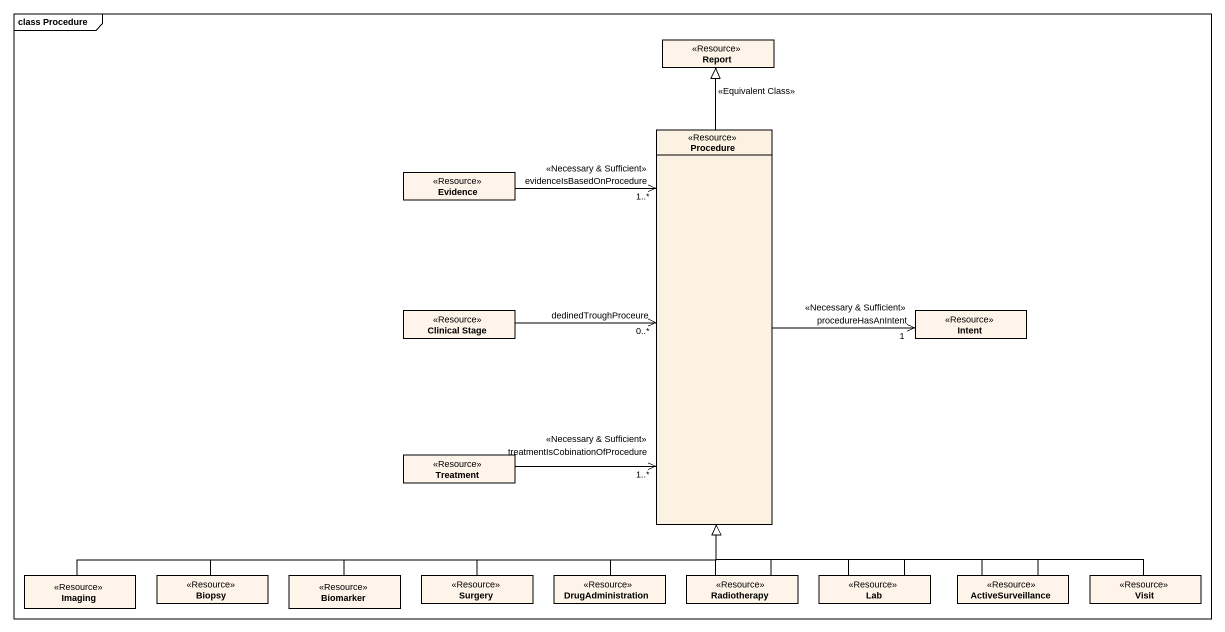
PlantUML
@startuml
mainframe class Procedure
hide circle
hide empty members
class Report <<Resource>> #FFF4EA
class Procedure <<Resource>>
class Evidence <<Resource>> #FFF4EA
class "Clinical Stage" as Clinical_Stage <<Resource>> #FFF4EA
class Intent <<Resource>> #FFF4EA
class Treatment <<Resource>> #FFF4EA
class Imaging <<Resource>> #FFF4EA
class Biopsy <<Resource>> #FFF4EA
class Biomarker <<Resource>> #FFF4EA
class Surgery <<Resource>> #FFF4EA
class DrugAdministration <<Resource>> #FFF4EA
class Radiotherapy <<Resource>> #FFF4EA
class Lab <<Resource>> #FFF4EA
class ActiveSurveillance <<Resource>> #FFF4EA
class Visit <<Resource>> #FFF4EA
Procedure -up-|> Report : <<Equivalent Class>>
Procedure -right-> "procedureHasAnIntent\n1\n<<Necessary & Sufficient>>" Intent
Evidence -right-> "evidenceIsBasedOnProcedure\n1..*\n<<Necessary & Sufficient>>" Procedure
Clinical_Stage -right-> "dedinedTroughProceure\n0..*" Procedure
Treatment -right-> "treatmentIsCobinationOfProcedure\n1..*\n<<Necessary & Sufficient>>" Procedure
Imaging -right-|> Procedure
Biopsy -right-|> Procedure
Biomarker -up-|> Procedure
Surgery -up-|> Procedure
DrugAdministration -up-|> Procedure
Radiotherapy -up-|> Procedure
Radiotherapy -up-|> Procedure
Lab -up-|> Procedure
Lab -up-|> Procedure
ActiveSurveillance -up-|> Procedure
ActiveSurveillance -up-|> Procedure
Visit -up-|> Procedure
@enduml
